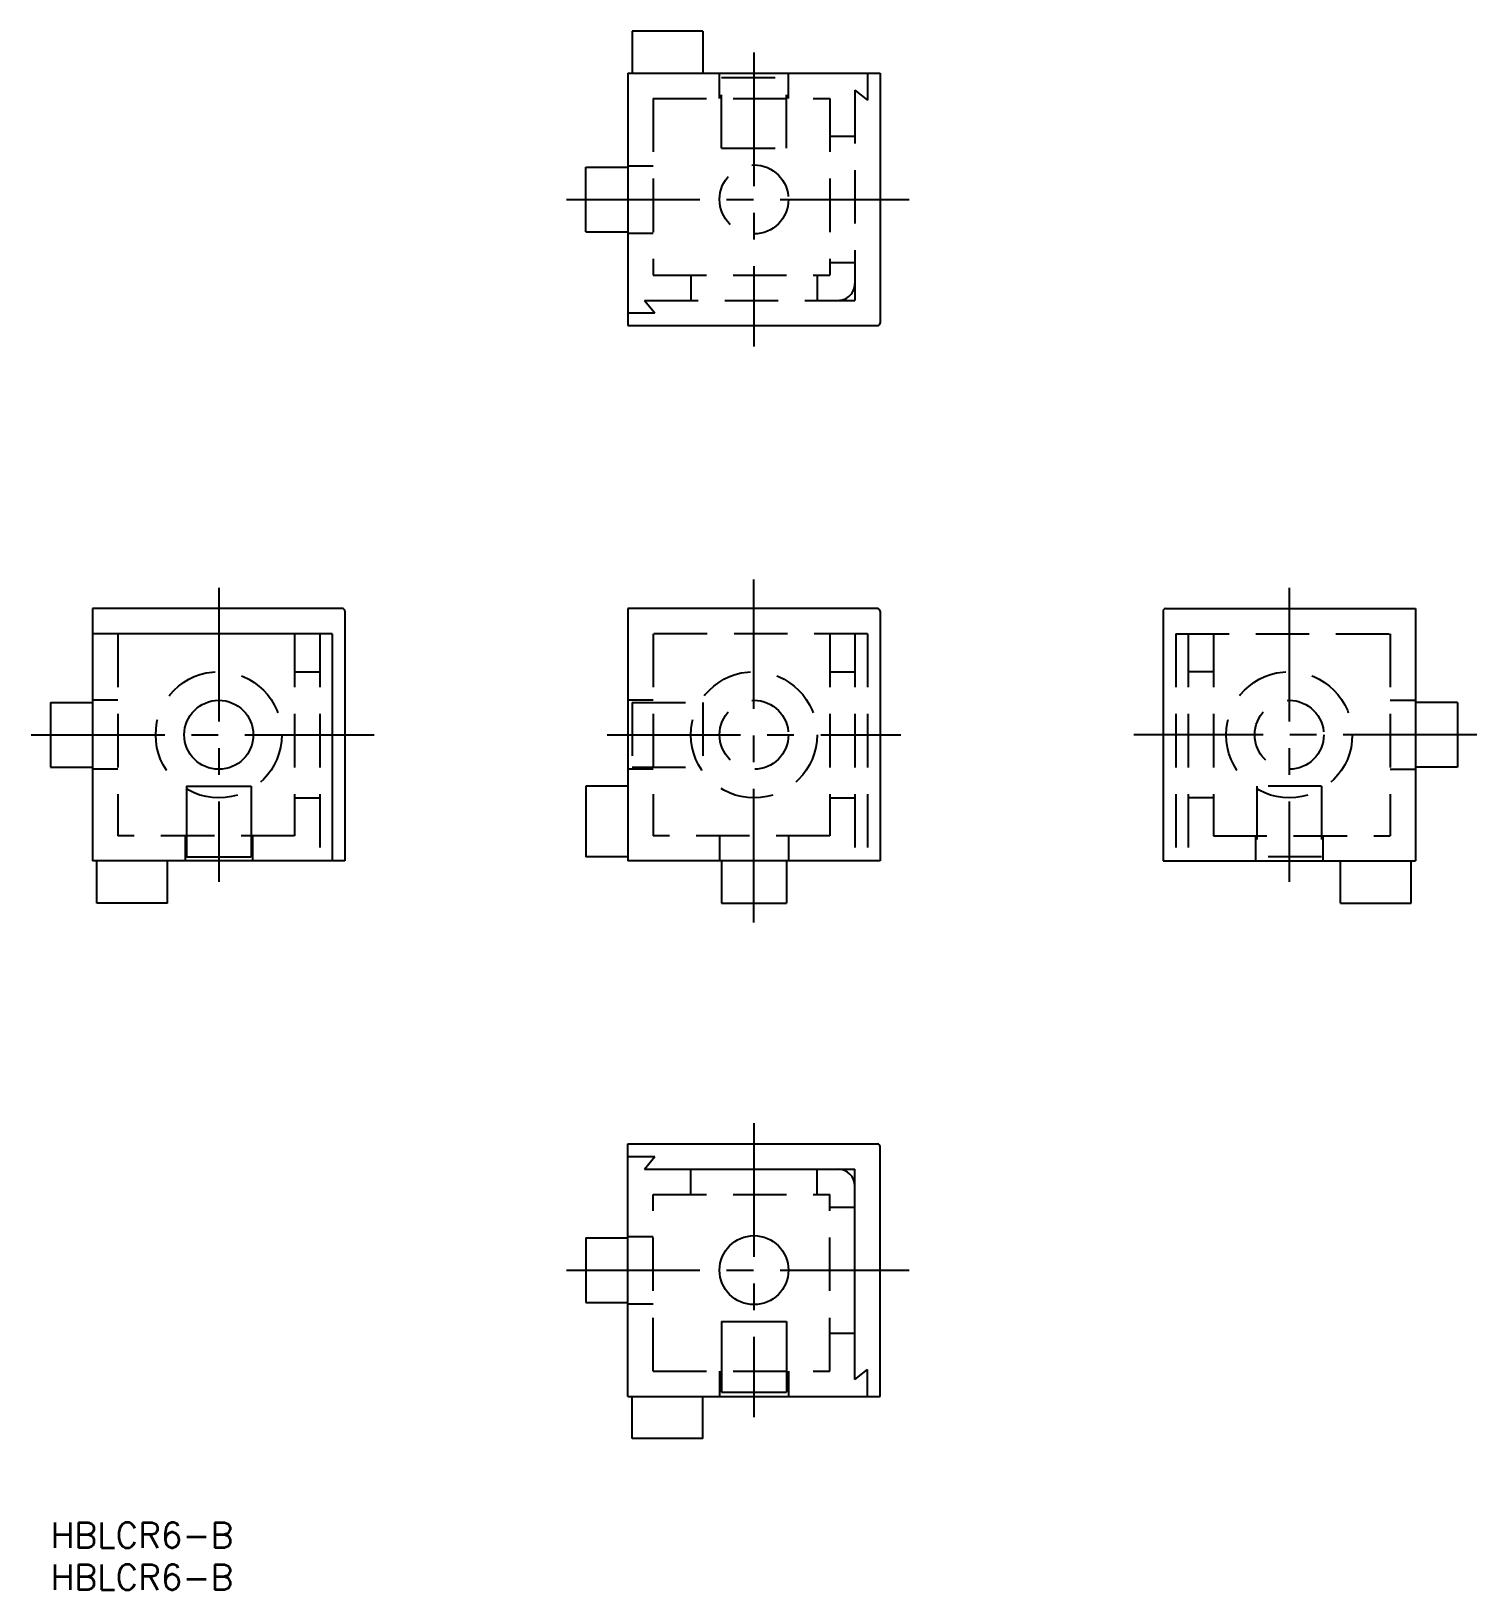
# Model space of a CAD drawing. Extents: x -2 to 170, y -8 to 177.
import ezdxf

# ---------------------------------------------------------------- set-up
doc = ezdxf.new("R2010")
doc.units = 0
doc.header["$LTSCALE"] = 0.5
doc.linetypes.add('CENTER', pattern=[50.8, 31.75, -6.35, 6.35, -6.35])
doc.linetypes.add('DASHED', pattern=[19.05, 12.7, -6.35])
for name, color, linetype in [('MSM_CENTER', 1, 'CENTER'), ('MSM_CONTINUOUS', 7, 'CONTINUOUS'), ('MSM_DASHED', 4, 'DASHED'), ('MSM_PART_NUMBER', 7, 'CONTINUOUS')]:
    doc.layers.add(name, color=color, linetype=linetype)
doc.styles.get("Standard").update_dxf_attribs({"font": 'txt.shx', "height": 3, "bigfont": 'bigfont.shx'})

# ---------------------------------------------------------------- blocks, each defined once
blk = doc.blocks.new('*U46')
at = {"layer": 'MSM_PART_NUMBER'}
blk.add_text('HBLCR6-B', height=3, dxfattribs=at).set_placement((0, -3))
blk = doc.blocks.new('*U47')
at = {"layer": 'MSM_PART_NUMBER'}
blk.add_text('HBLCR6-B', height=3, dxfattribs=at).set_placement((0, -8))

msp = doc.modelspace()

# ---------------------------------------------------------------- linework, layer by layer
at = {"layer": 'MSM_CENTER'}
for p, q in [((83.64, 174.75), (83.64, 139.81)), ((61.34, 157.28), (102.1, 157.28)), ((83.64, 71.34), (83.64, 112.1)), ((20, 111.11), (20, 76.17)), ((147.28, 111.11), (147.28, 76.17)), ((-2.3, 93.64), (38.46, 93.64)), ((66.17, 93.64), (101.11, 93.64)), ((169.58, 93.64), (128.82, 93.64)), ((83.64, 47.47), (83.64, 12.53)), ((61.34, 30), (102.1, 30))]:
    msp.add_line(p, q, dxfattribs=at)
at = {"layer": 'MSM_CONTINUOUS'}
for p, q in [((77.54, 177.28), (69.14, 177.28)), ((69.14, 177.28), (69.14, 172.28)), ((77.54, 177.28), (77.54, 172.28)), ((68.64, 172.28), (68.64, 142.28)), ((68.64, 172.28), (98.64, 172.28)), ((98.64, 172.28), (98.64, 142.58)), ((63.64, 153.43), (63.64, 161.13)), ((63.64, 161.13), (68.64, 161.13)), ((63.64, 153.43), (68.64, 153.43)), ((68.64, 142.28), (98.34, 142.28)), ((5, 108.64), (5, 78.64)), ((34.7, 108.64), (5, 108.64)), ((35, 108.34), (35, 78.64)), ((68.64, 108.64), (68.64, 78.64)), ((98.34, 108.64), (68.64, 108.64)), ((98.64, 108.34), (98.64, 78.64)), ((132.28, 108.34), (132.28, 78.64)), ((132.58, 108.64), (162.28, 108.64)), ((162.28, 108.64), (162.28, 78.64)), ((33.5, 105.64), (5, 105.64)), ((33.5, 105.64), (33.5, 78.64)), ((0, 97.49), (5, 97.49)), ((0, 97.49), (0, 89.79)), ((167.28, 97.49), (162.28, 97.49)), ((167.28, 97.49), (167.28, 89.79)), ((0, 89.79), (5, 89.79)), ((167.28, 89.79), (162.28, 89.79)), ((16.15, 87.54), (23.85, 87.54)), ((16.15, 87.54), (16.15, 79.14)), ((23.85, 87.54), (23.85, 79.14)), ((63.64, 87.54), (63.64, 79.14)), ((68.64, 87.54), (63.64, 87.54)), ((35, 78.64), (5, 78.64)), ((5.5, 73.64), (5.5, 78.64)), ((13.9, 73.64), (13.9, 78.64)), ((16.15, 79.14), (23.85, 79.14)), ((68.64, 79.14), (63.64, 79.14)), ((98.64, 78.64), (68.64, 78.64)), ((79.79, 78.64), (79.79, 73.64)), ((87.49, 78.64), (87.49, 73.64)), ((132.28, 78.64), (162.28, 78.64)), ((153.38, 73.64), (153.38, 78.64)), ((161.78, 73.64), (161.78, 78.64)), ((13.9, 73.64), (5.5, 73.64)), ((79.79, 73.64), (87.49, 73.64)), ((153.38, 73.64), (161.78, 73.64)), ((68.64, 15), (68.64, 45)), ((68.64, 45), (98.34, 45)), ((98.64, 15), (98.64, 44.7)), ((68.64, 43.5), (71.84, 43.5)), ((70.64, 42), (71.84, 43.5)), ((70.64, 42), (95.64, 42)), ((95.64, 17), (95.64, 42)), ((63.64, 33.85), (63.64, 26.15)), ((63.64, 33.85), (68.64, 33.85)), ((63.64, 26.15), (68.64, 26.15)), ((79.79, 23.9), (79.79, 15.5)), ((79.79, 23.9), (87.49, 23.9)), ((87.49, 23.9), (87.49, 15.5)), ((95.64, 17), (97.14, 18.2)), ((97.14, 15), (97.14, 18.2)), ((68.64, 15), (98.64, 15)), ((69.14, 10), (69.14, 15)), ((77.54, 10), (77.54, 15)), ((79.79, 15.5), (87.49, 15.5)), ((77.54, 10), (69.14, 10))]:
    msp.add_line(p, q, dxfattribs=at)
for centre in [(20, 93.64), (83.64, 30)]:
    msp.add_circle(centre, 4.1, dxfattribs=at)
for centre, radius, start, end in [((98.34, 142.58), 0.3, 270, 0), ((34.7, 108.34), 0.3, 0, 90), ((98.34, 108.34), 0.3, 0, 90), ((132.58, 108.34), 0.3, 90, 180), ((98.34, 44.7), 0.3, 0, 90), ((93.64, 40), 2, 0, 90)]:
    msp.add_arc(centre, radius, start, end, dxfattribs=at)
at = {"layer": 'MSM_DASHED'}
for p, q in [((79.54, 169.28), (79.54, 172.28)), ((79.79, 163.38), (79.79, 171.78)), ((79.79, 171.78), (87.49, 171.78)), ((87.49, 163.38), (87.49, 171.78)), ((87.74, 169.28), (87.74, 172.28)), ((97.14, 172.28), (97.14, 169.08)), ((71.64, 169.28), (92.64, 169.28)), ((71.64, 169.28), (71.64, 148.28)), ((92.64, 169.28), (92.64, 148.28)), ((95.64, 170.28), (97.14, 169.08)), ((95.64, 170.28), (95.64, 145.28)), ((79.79, 163.38), (87.49, 163.38)), ((92.64, 164.78), (95.64, 164.78)), ((68.64, 161.28), (71.64, 161.28)), ((68.64, 153.28), (71.64, 153.28)), ((71.64, 148.28), (92.64, 148.28)), ((76.14, 148.28), (76.14, 145.28)), ((91.14, 148.28), (91.14, 145.28)), ((92.64, 149.78), (95.64, 149.78)), ((70.64, 145.28), (71.84, 143.78)), ((70.64, 145.28), (95.64, 145.28)), ((68.64, 143.78), (71.84, 143.78)), ((8, 105.64), (8, 81.64)), ((29, 105.64), (29, 81.64)), ((32, 105.64), (32, 78.64)), ((97.14, 105.64), (68.64, 105.64)), ((71.64, 105.64), (71.64, 81.64)), ((92.64, 105.64), (92.64, 81.64)), ((95.64, 105.64), (95.64, 78.64)), ((97.14, 105.64), (97.14, 78.64)), ((133.78, 105.64), (162.28, 105.64)), ((133.78, 105.64), (133.78, 78.64)), ((135.28, 105.64), (135.28, 78.64)), ((138.28, 105.64), (138.28, 81.64)), ((159.28, 105.64), (159.28, 81.64)), ((29, 101.14), (32, 101.14)), ((92.64, 101.14), (95.64, 101.14)), ((138.28, 101.14), (135.28, 101.14)), ((8, 97.74), (5, 97.74)), ((71.64, 97.74), (68.64, 97.74)), ((69.14, 97.49), (69.14, 89.79)), ((69.14, 97.49), (77.54, 97.49)), ((77.54, 97.49), (77.54, 89.79)), ((159.28, 97.74), (162.28, 97.74)), ((8, 89.54), (5, 89.54)), ((71.64, 89.54), (68.64, 89.54)), ((69.14, 89.79), (77.54, 89.79)), ((159.28, 89.54), (162.28, 89.54)), ((143.43, 87.54), (143.43, 79.14)), ((151.13, 87.54), (143.43, 87.54)), ((151.13, 87.54), (151.13, 79.14)), ((29, 86.14), (32, 86.14)), ((92.64, 86.14), (95.64, 86.14)), ((138.28, 86.14), (135.28, 86.14)), ((29, 81.64), (8, 81.64)), ((16, 81.64), (16, 78.64)), ((24, 81.64), (24, 78.64)), ((92.64, 81.64), (71.64, 81.64)), ((79.54, 81.64), (79.54, 78.64)), ((87.74, 81.64), (87.74, 78.64)), ((138.28, 81.64), (159.28, 81.64)), ((143.28, 81.64), (143.28, 78.64)), ((151.28, 81.64), (151.28, 78.64)), ((151.13, 79.14), (143.43, 79.14)), ((76.14, 39), (76.14, 42)), ((91.14, 39), (91.14, 42)), ((71.64, 18), (71.64, 39)), ((71.64, 39), (92.64, 39)), ((92.64, 18), (92.64, 39)), ((92.64, 37.5), (95.64, 37.5)), ((68.64, 34), (71.64, 34)), ((68.64, 26), (71.64, 26)), ((92.64, 22.5), (95.64, 22.5)), ((71.64, 18), (92.64, 18)), ((79.54, 18), (79.54, 15)), ((87.74, 18), (87.74, 15))]:
    msp.add_line(p, q, dxfattribs=at)
for centre, radius in [((83.64, 157.28), 4.1), ((20, 93.64), 7.5), ((83.64, 93.64), 7.5), ((147.28, 93.64), 7.5), ((83.64, 93.64), 4.1), ((147.28, 93.64), 4.1)]:
    msp.add_circle(centre, radius, dxfattribs=at)
msp.add_arc((93.64, 147.28), 2, 270, 0, dxfattribs=at)

# ---------------------------------------------------------------- block references
at = {"layer": 'MSM_CONTINUOUS'}
for name in ['*U46', '*U47']:
    msp.add_blockref(name, (0, 0), dxfattribs=at)

doc.saveas('drawing.dxf')
